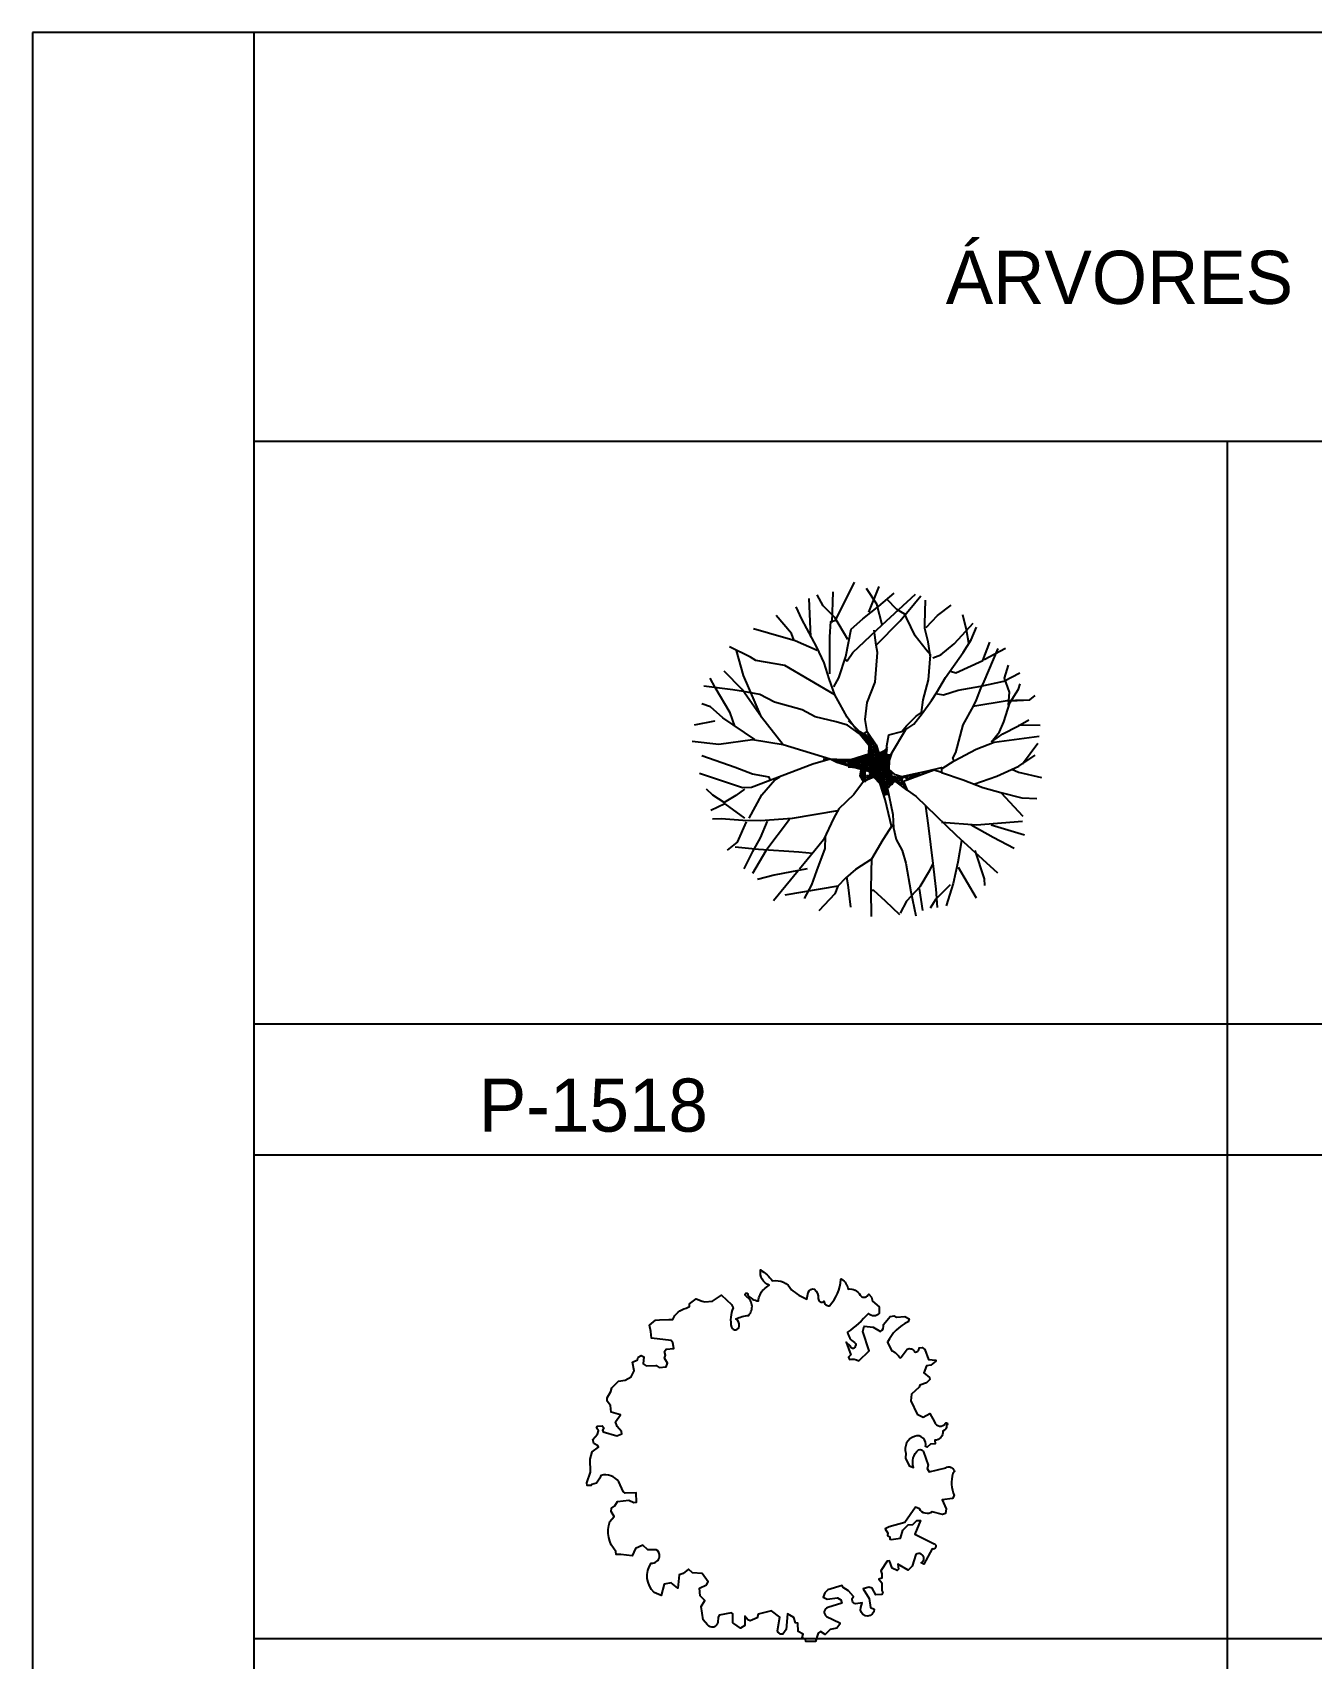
# Model space of a CAD drawing. Extents: x -74 to 94, y -49 to 40.
# Drawn here: x -40.89 to -26.44, y 20.81 to 39.18 of the extents above; entities that cross this region are included whole.
import ezdxf

# ---------------------------------------------------------------- set-up
doc = ezdxf.new("R2010")
doc.units = 0
doc.header["$LTSCALE"] = 100
doc.header["$MEASUREMENT"] = 0
doc.layers.add('FOLHA', color=3, linetype='CONTINUOUS')
doc.layers.add('P-ARVORE', color=2, linetype='CONTINUOUS')

# ---------------------------------------------------------------- blocks, each defined once
blk = doc.blocks.new('P-1519')
at = {"layer": 'P-ARVORE'}
blk.add_lwpolyline([(-1.343, 1.468), (-1.238, 1.472), (-1.192, 1.472, -0.241267), (-1.042, 1.597), (-1.001, 1.617), (-1.004, 1.647), (-0.928, 1.704), (-0.861, 1.677), (-0.831, 1.67), (-0.831, 1.67), (-0.744, 1.677), (-0.641, 1.747), (-0.528, 1.64), (-0.528, 1.64), (-0.508, 1.604, 0.173621), (-0.528, 1.384, 0.819804), (-0.441, 1.397, 0.238583), (-0.478, 1.48, -0.071987), (-0.334, 1.517, 0.4819), (-0.368, 1.737, -2.033354), (-0.344, 1.747, 0.200291), (-0.224, 1.68, -0.184711), (-0.164, 1.81, -0.06616), (-0.101, 1.857, -0.3357), (-0.201, 2.03, -0.100882), (-0.064, 1.907, -0.328139), (0.149, 1.807, 0.072455), (0.322, 1.7, -0.04539), (0.339, 1.777, -0.409035), (0.409, 1.814, -0.231707), (0.452, 1.707, 0.688344), (0.516, 1.677, 0.463342), (0.579, 1.627, 0.184456), (0.706, 1.924, -0.713964), (0.716, 1.927, -0.221181), (0.789, 1.814, -0.314247), (0.926, 1.747, 0.565236), (1.012, 1.744), (1.022, 1.757), (1.052, 1.724), (1.066, 1.677), (1.142, 1.614), (1.142, 1.54, -0.457949), (1.019, 1.54, -0.060847), (0.782, 1.327, 0.212505), (0.862, 1.21, -0.463173), (0.869, 1.164, -0.876877), (0.816, 1.17), (0.766, 1.214), (0.819, 1.07), (0.792, 1.044), (0.806, 1.017, -0.248601), (0.909, 1.004), (1.026, 1.117), (0.956, 1.334), (0.972, 1.397), (1.072, 1.384), (1.156, 1.337, 0.31059), (1.189, 1.414), (1.266, 1.504), (1.309, 1.514), (1.336, 1.497), (1.429, 1.504), (1.479, 1.477), (1.469, 1.444, 0.178742), (1.236, 1.214), (1.279, 1.12, -0.164562), (1.372, 1.037), (1.389, 1.047), (1.456, 1.134, -0.443973), (1.542, 1.104, 0.51332), (1.592, 1.15), (1.626, 1.154), (1.656, 1.13), (1.696, 1.017), (1.779, 1.01), (1.779, 1), (1.722, 0.954), (1.676, 0.947), (1.646, 0.867), (1.709, 0.814), (1.712, 0.794), (1.676, 0.754), (1.599, 0.73), (1.592, 0.707), (1.506, 0.627), (1.499, 0.55), (1.569, 0.4), (1.636, 0.367), (1.712, 0.41), (1.766, 0.314, 0.65472), (1.886, 0.297, -1.420327), (1.902, 0.277, -0.331438), (1.859, 0.21, -0.460688), (1.769, 0.107), (1.772, 0.067), (1.719, 0.064), (1.682, 0.03), (1.662, 0.034, 0.634345), (1.539, 0.15, 0.42075), (1.442, -0.04), (1.439, -0.096), (1.479, -0.183), (1.529, -0.203, -0.317469), (1.586, -0.003, -0.414214), (1.642, -0.026), (1.692, -0.176), (1.682, -0.213), (1.706, -0.25), (1.892, -0.206, -0.529528), (1.992, -0.246), (1.972, -0.27, 0.163749), (1.986, -0.516), (1.969, -0.55), (1.852, -0.566), (1.899, -0.67), (1.889, -0.723), (1.856, -0.733), (1.739, -0.703, -0.454874), (1.596, -0.67), (1.549, -0.65), (1.432, -0.823), (1.252, -0.873), (1.209, -0.896), (1.239, -0.943), (1.236, -0.97), (1.262, -0.986), (1.262, -1.01), (1.276, -1.016), (1.382, -1), (1.406, -0.91), (1.466, -0.85), (1.522, -0.846), (1.566, -0.8), (1.606, -0.8), (1.542, -0.953), (1.762, -1.063, -0.998765), (1.739, -1.12), (1.646, -1.293), (1.615, -1.28, 1.066056), (1.556, -1.183), (1.512, -1.316), (1.469, -1.36), (1.352, -1.293), (1.359, -1.35), (1.342, -1.366), (1.286, -1.34), (1.256, -1.256), (1.232, -1.26), (1.159, -1.37), (1.169, -1.403), (1.172, -1.45), (1.136, -1.463), (1.172, -1.506), (1.172, -1.59), (1.182, -1.613), (1.172, -1.636), (1.102, -1.64), (1.062, -1.563), (1.022, -1.553), (0.959, -1.573), (1.029, -1.683), (1.042, -1.783), (1.082, -1.803), (1.079, -1.833, -0.924966), (0.932, -1.783), (0.949, -1.73), (0.876, -1.743, -0.613567), (0.849, -1.66), (0.792, -1.593), (0.732, -1.556), (0.722, -1.533), (0.562, -1.583), (0.526, -1.616), (0.509, -1.666), (0.552, -1.69), (0.669, -1.673), (0.706, -1.696), (0.719, -1.736), (0.562, -1.783, 0.675596), (0.546, -1.883), (0.696, -1.956), (0.696, -1.973), (0.662, -2.016), (0.586, -2.03), (0.529, -2.09), (0.476, -2.053), (0.452, -2.073), (0.422, -2.166), (0.312, -2.166), (0.306, -2.143), (0.272, -2.126), (0.282, -2.083), (0.226, -2.053), (0.222, -1.96), (0.196, -1.956), (0.176, -1.896), (0.106, -1.856), (0.089, -2.033), (0.052, -2.083, -0.466507), (-0.008, -2.046), (0.019, -1.893), (-0.078, -1.82), (-0.228, -1.86), (-0.238, -1.9), (-0.318, -1.933), (-0.344, -1.923), (-0.378, -1.88), (-0.378, -1.986), (-0.428, -2.016), (-0.501, -1.963), (-0.514, -1.956), (-0.514, -1.856), (-0.528, -1.843), (-0.668, -1.87), (-0.678, -1.896), (-0.681, -1.95, -0.666205), (-0.798, -1.98), (-0.848, -1.923), (-0.871, -1.77), (-0.828, -1.703), (-0.881, -1.65), (-0.888, -1.566), (-0.811, -1.526), (-0.791, -1.493), (-0.861, -1.4), (-0.968, -1.39), (-1.014, -1.35), (-1.074, -1.4), (-1.121, -1.413), (-1.134, -1.566), (-1.208, -1.506), (-1.288, -1.52), (-1.321, -1.646), (-1.401, -1.613, -0.377852), (-1.434, -1.283, 0.377569), (-1.341, -1.21, 0.335227), (-1.381, -1.13), (-1.381, -1.13), (-1.474, -1.13), (-1.531, -1.08), (-1.611, -1.116), (-1.611, -1.116), (-1.651, -1.2), (-1.778, -1.186), (-1.831, -1.186), (-1.834, -1.15, -0.287376), (-1.901, -0.813), (-1.854, -0.756), (-1.888, -0.7), (-1.884, -0.66), (-1.848, -0.633), (-1.818, -0.586), (-1.688, -0.57), (-1.631, -0.596), (-1.601, -0.593), (-1.604, -0.486), (-1.728, -0.493), (-1.754, -0.473), (-1.801, -0.363, 0.302168), (-2.004, -0.29), (-2.014, -0.323), (-2.054, -0.38), (-2.108, -0.393), (-2.114, -0.406), (-2.158, -0.406), (-2.161, -0.376), (-2.121, -0.253), (-2.124, -0.106), (-2.101, -0.026), (-2.031, 0.027), (-2.044, 0.047), (-2.084, 0.07), (-2.094, 0.114), (-2.041, 0.177), (-2.031, 0.214), (-2.054, 0.247), (-2.041, 0.267), (-1.991, 0.27), (-1.971, 0.247), (-1.984, 0.22), (-1.978, 0.2), (-1.824, 0.157), (-1.768, 0.18), (-1.771, 0.204), (-1.821, 0.26), (-1.838, 0.314), (-1.784, 0.393), (-1.888, 0.424), (-1.894, 0.5), (-1.934, 0.547), (-1.934, 0.587), (-1.891, 0.657), (-1.881, 0.697), (-1.804, 0.774), (-1.731, 0.784), (-1.661, 0.824), (-1.628, 0.89), (-1.648, 0.99), (-1.591, 1.014), (-1.584, 1.044), (-1.548, 1.064), (-1.518, 1.05), (-1.528, 0.97), (-1.494, 0.947), (-1.378, 0.95), (-1.378, 0.95), (-1.344, 0.93), (-1.268, 0.937), (-1.251, 0.977), (-1.284, 1.034), (-1.274, 1.067), (-1.284, 1.11), (-1.268, 1.137), (-1.181, 1.144), (-1.191, 1.207), (-1.211, 1.234), (-1.431, 1.26), (-1.441, 1.334), (-1.454, 1.407), (-1.388, 1.464)], format="xyb", close=True, dxfattribs=at)
blk = doc.blocks.new('P-1518')
at = {"layer": 'P-ARVORE'}
for p, q in [((-0.284, 0.46), (-0.117, 0.3)), ((-0.04, 0.183), (-0.174, 0.35)), ((-0.117, 0.3), (-0.077, 0.3)), ((-0.107, 0.29), (-0.07, 0.29)), ((-0.027, 0.187), (-0.107, 0.29)), ((-0.084, 0.28), (-0.06, 0.25)), ((-0.07, 0.29), (-0.04, 0.233)), ((-0.064, 0.313), (-0.037, 0.247)), ((-0.04, 0.233), (-0.01, 0.197)), ((-0.037, 0.247), (-0.007, 0.22)), ((-0.03, 0.207), (-0.027, 0.203)), ((-0.024, 0.08), (-0.027, 0.187)), ((-0.024, 0.25), (0.006, 0.22)), ((-0.01, 0.197), (0.01, 0.163)), ((-0.007, 0.22), (0.003, 0.187)), ((0.003, 0.187), (0.043, 0.147)), ((0.006, 0.22), (0.013, 0.193)), ((-0.45, 0.017), (-0.344, 0.017)), ((-0.427, 0.003), (-0.374, 0.01)), ((-0.387, 0), (-0.217, -0.01)), ((-0.27, -0.047), (-0.387, 0)), ((-0.374, 0.01), (-0.224, 0)), ((-0.344, 0.017), (-0.18, 0.023)), ((-0.254, 0.02), (-0.11, 0.057)), ((-0.224, 0), (-0.074, 0.047)), ((-0.217, -0.01), (-0.067, 0.037)), ((-0.187, -0.013), (-0.03, 0.037)), ((-0.18, 0.023), (-0.05, 0.067)), ((-0.147, -0.027), (-0.017, 0.017)), ((-0.134, -0.01), (-0.024, 0.027)), ((-0.087, -0.023), (0.016, 0.033)), ((-0.074, 0.047), (-0.04, 0.06)), ((-0.067, 0.037), (-0.034, 0.05)), ((-0.067, -0.027), (0, 0)), ((-0.05, 0.067), (-0.034, 0.087)), ((-0.034, 0.087), (-0.04, 0.183)), ((-0.04, 0.06), (-0.024, 0.08)), ((-0.034, 0.05), (-0.014, 0.073)), ((-0.03, 0.037), (-0.004, 0.063)), ((-0.024, 0.027), (0.006, 0.057)), ((-0.017, 0.173), (0.023, 0.133)), ((-0.014, 0.073), (-0.017, 0.173)), ((-0.017, 0.017), (0.016, 0.05)), ((-0.004, 0.143), (0.013, 0.123)), ((-0.004, 0.063), (-0.004, 0.143)), ((0, 0), (0.023, 0.023)), ((0.006, 0.077), (0.033, 0.053)), ((0.006, 0.057), (0.006, 0.077)), ((0.006, -0.01), (0.03, 0.013)), ((0.01, 0.163), (0.033, 0.137)), ((0.013, 0.123), (0.013, 0.087)), ((0.013, 0.087), (0.04, 0.063)), ((0.016, 0.05), (0.12, 0.043)), ((0.016, 0.033), (0.113, 0.033)), ((0.016, -0.017), (0.036, 0.003)), ((0.023, 0.133), (0.023, 0.093)), ((0.023, 0.093), (0.046, 0.073)), ((0.023, 0.023), (0.103, 0.023)), ((0.03, 0.013), (0.09, 0.013)), ((0.033, 0.137), (0.033, 0.1)), ((0.033, 0.1), (0.053, 0.083)), ((0.033, 0.053), (0.126, 0.053)), ((0.036, 0.003), (0.08, 0.003)), ((0.04, 0.063), (0.13, 0.067)), ((0.043, 0.147), (0.043, 0.107)), ((0.043, 0.107), (0.063, 0.093)), ((0.046, 0.073), (0.11, 0.073)), ((0.053, 0.083), (0.103, 0.083)), ((0.063, 0.093), (0.096, 0.093)), ((0.08, 0.003), (0.08, -0.08)), ((0.09, 0.013), (0.09, -0.107)), ((0.096, 0.093), (0.163, 0.16)), ((0.103, 0.083), (0.15, 0.133)), ((0.103, 0.023), (0.103, -0.137)), ((0.11, 0.073), (0.133, 0.097)), ((0.113, 0.033), (0.113, -0.13)), ((0.12, 0.043), (0.123, -0.123)), ((0.126, 0.053), (0.143, 0.04)), ((0.13, 0.067), (0.153, 0.05)), ((0.133, 0.097), (0.136, 0.077)), ((0.143, 0.04), (0.133, 0.013)), ((0.133, 0.013), (0.133, -0.117)), ((0.136, 0.077), (0.156, 0.063)), ((0.153, 0.05), (0.14, -0.077)), ((0.15, 0.133), (0.143, 0.09)), ((0.143, 0.09), (0.16, 0.073)), ((0.173, 0.063), (0.15, -0.037)), ((0.156, 0.063), (0.173, 0.063)), ((0.16, 0.073), (0.186, 0.073)), ((0.186, 0.073), (0.163, -0.01)), ((0.18, 0.01), (0.176, -0.093)), ((0.196, 0.083), (0.18, 0.01)), ((-0.277, -0.057), (-0.407, -0.003)), ((-0.294, -0.02), (-0.187, -0.013)), ((-0.264, -0.037), (-0.294, -0.02)), ((-0.134, -0.08), (-0.284, -0.067)), ((-0.127, -0.07), (-0.277, -0.057)), ((-0.117, -0.06), (-0.27, -0.047)), ((-0.11, -0.05), (-0.264, -0.037)), ((-0.247, -0.03), (-0.134, -0.01)), ((-0.104, -0.04), (-0.247, -0.03)), ((-0.124, -0.103), (-0.15, -0.09)), ((-0.15, -0.163), (-0.12, -0.127)), ((-0.11, -0.197), (-0.15, -0.163)), ((-0.097, -0.03), (-0.147, -0.027)), ((-0.11, -0.1), (-0.134, -0.08)), ((-0.13, -0.16), (-0.11, -0.133)), ((-0.097, -0.197), (-0.13, -0.16)), ((-0.1, -0.093), (-0.127, -0.07)), ((-0.12, -0.127), (-0.124, -0.103)), ((-0.09, -0.087), (-0.117, -0.06)), ((-0.114, -0.16), (-0.1, -0.14)), ((-0.09, -0.183), (-0.114, -0.16)), ((-0.08, -0.08), (-0.11, -0.05)), ((-0.11, -0.133), (-0.11, -0.1)), ((-0.07, -0.073), (-0.104, -0.04)), ((-0.1, -0.14), (-0.1, -0.093)), ((-0.024, -0.17), (-0.1, -0.237)), ((-0.06, -0.067), (-0.097, -0.03)), ((-0.094, -0.157), (-0.09, -0.087)), ((-0.077, -0.193), (-0.094, -0.157)), ((-0.084, -0.217), (-0.09, -0.183)), ((-0.05, -0.06), (-0.087, -0.023)), ((-0.034, -0.16), (-0.084, -0.217)), ((-0.08, -0.11), (-0.08, -0.08)), ((-0.044, -0.117), (-0.08, -0.11)), ((-0.04, -0.15), (-0.077, -0.193)), ((-0.077, -0.157), (-0.067, -0.16)), ((-0.07, -0.097), (-0.07, -0.073)), ((-0.034, -0.11), (-0.07, -0.097)), ((-0.044, -0.05), (-0.067, -0.027)), ((-0.06, -0.087), (-0.06, -0.067)), ((-0.027, -0.1), (-0.06, -0.087)), ((-0.03, -0.08), (-0.05, -0.08)), ((-0.047, -0.03), (0.006, -0.01)), ((-0.04, -0.037), (-0.047, -0.03)), ((-0.04, -0.07), (-0.044, -0.05)), ((-0.04, -0.14), (-0.044, -0.117)), ((-0.03, -0.053), (-0.04, -0.037)), ((-0.024, -0.07), (-0.04, -0.07)), ((0.04, -0.14), (-0.04, -0.14)), ((0.033, -0.15), (-0.04, -0.15)), ((-0.03, -0.13), (-0.034, -0.11)), ((0.026, -0.16), (-0.034, -0.16)), ((0.01, -0.09), (-0.03, -0.053)), ((-0.01, -0.11), (-0.03, -0.08)), ((0.046, -0.13), (-0.03, -0.13)), ((-0.02, -0.12), (-0.027, -0.1)), ((-0.024, -0.037), (0.016, -0.017)), ((0.02, -0.08), (-0.024, -0.037)), ((0, -0.1), (-0.024, -0.07)), ((0.023, -0.173), (-0.024, -0.17)), ((0.053, -0.12), (-0.02, -0.12)), ((0.06, -0.11), (-0.01, -0.11)), ((-0.007, -0.04), (0.023, -0.027)), ((0.026, -0.07), (-0.007, -0.04)), ((0.066, -0.1), (0, -0.1)), ((0.07, -0.09), (0.01, -0.09)), ((0.02, -0.047), (0.05, -0.017)), ((0.033, -0.06), (0.02, -0.047)), ((0.08, -0.08), (0.02, -0.08)), ((0.023, -0.027), (0.043, -0.007)), ((0.086, -0.25), (0.023, -0.173)), ((0.07, -0.07), (0.026, -0.07)), ((0.096, -0.243), (0.026, -0.16)), ((0.06, -0.06), (0.033, -0.06)), ((0.106, -0.237), (0.033, -0.15)), ((0.04, -0.05), (0.05, -0.033)), ((0.12, -0.233), (0.04, -0.14)), ((0.043, -0.007), (0.07, -0.007)), ((0.106, -0.197), (0.046, -0.13)), ((0.05, -0.017), (0.06, -0.017)), ((0.05, -0.033), (0.05, -0.05)), ((0.136, -0.217), (0.053, -0.12)), ((0.06, -0.017), (0.06, -0.06)), ((0.136, -0.2), (0.06, -0.11)), ((0.103, -0.137), (0.066, -0.1)), ((0.07, -0.007), (0.07, -0.07)), ((0.09, -0.107), (0.07, -0.09)), ((0.103, -0.137), (0.113, -0.147)), ((0.113, -0.13), (0.15, -0.187)), ((0.12, -0.16), (0.123, -0.163)), ((0.123, -0.123), (0.163, -0.183)), ((0.133, -0.117), (0.183, -0.187)), ((0.14, -0.077), (0.153, -0.127)), ((0.163, -0.183), (0.143, -0.21)), ((0.15, -0.037), (0.153, -0.103)), ((0.153, -0.103), (0.206, -0.177)), ((0.153, -0.127), (0.196, -0.19)), ((0.163, -0.01), (0.163, -0.097)), ((0.163, -0.097), (0.213, -0.167)), ((0.176, -0.093), (0.213, -0.15)), ((0.206, -0.177), (0.286, -0.19)), ((0.213, -0.167), (0.3, -0.183)), ((0.3, -0.183), (0.3, -0.227)), ((0.323, -0.173), (0.31, -0.193)), ((0.333, -0.18), (0.32, -0.207)), ((0.373, -0.187), (0.333, -0.18)), ((0.38, -0.17), (0.483, -0.147)), ((0.386, -0.197), (0.38, -0.17)), ((0.52, -0.14), (0.386, -0.197)), ((0.686, -0.1), (0.403, -0.2)), ((-0.11, -0.23), (-0.11, -0.197)), ((-0.1, -0.237), (-0.097, -0.197)), ((0.133, -0.39), (0.086, -0.25)), ((0.143, -0.383), (0.096, -0.243)), ((0.13, -0.24), (0.106, -0.197)), ((0.136, -0.343), (0.106, -0.237)), ((0.126, -0.28), (0.12, -0.233)), ((0.133, -0.253), (0.126, -0.28)), ((0.183, -0.187), (0.13, -0.24)), ((0.196, -0.19), (0.133, -0.253)), ((0.15, -0.187), (0.136, -0.2)), ((0.143, -0.21), (0.136, -0.217)), ((0.143, -0.26), (0.136, -0.343)), ((0.18, -0.23), (0.143, -0.26)), ((0.153, -0.267), (0.15, -0.383)), ((0.19, -0.24), (0.153, -0.267)), ((0.193, -0.26), (0.166, -0.3)), ((0.213, -0.193), (0.18, -0.23)), ((0.206, -0.25), (0.186, -0.25)), ((0.216, -0.203), (0.19, -0.24)), ((0.223, -0.213), (0.206, -0.233)), ((0.206, -0.233), (0.206, -0.25)), ((0.226, -0.227), (0.21, -0.263)), ((0.29, -0.2), (0.213, -0.193)), ((0.266, -0.203), (0.216, -0.203)), ((0.263, -0.213), (0.223, -0.213)), ((0.33, -0.267), (0.263, -0.213)), ((0.3, -0.227), (0.266, -0.203)), ((0.286, -0.19), (0.29, -0.2)), ((0.31, -0.193), (0.31, -0.227)), ((0.31, -0.227), (0.33, -0.243)), ((0.32, -0.207), (0.323, -0.223)), ((0.323, -0.223), (0.34, -0.23)), ((0.33, -0.243), (0.33, -0.267)), ((0.34, -0.23), (0.34, -0.27)), ((0.34, -0.27), (0.38, -0.327)), ((0.376, -0.213), (0.373, -0.187)), ((0.403, -0.2), (0.376, -0.213))]:
    blk.add_line(p, q, dxfattribs=at)
for points in [[(-0.494, 0.987), (-0.494, 1.407), (-0.48, 1.58), (-0.427, 1.59), (-0.214, 2.023)], [(-0.287, 1.377), (-0.434, 1.623), (-0.567, 1.757), (-0.637, 1.88)], [(-0.467, 1.567), (-0.454, 1.913)], [(-0.447, 0.84), (-0.39, 0.943), (-0.31, 1.183), (-0.25, 1.494), (-0.12, 1.61), (0.06, 1.753), (0.233, 1.9)], [(-0.317, 1.147), (-0.297, 1.133), (-0.234, 1.227), (0.1, 1.54), (0.04, 1.773), (-0.077, 1.95)], [(-0.05, 1.683), (0.066, 1.973)], [(0.03, 1.31), (0.303, 1.587), (0.536, 1.87)], [(0.1, 1.54), (0.476, 1.887)], [(-0.434, 0.75), (-0.5, 0.93), (-0.557, 1.113), (-0.64, 1.287), (-0.81, 1.607), (-0.874, 1.743)], [(-0.707, 1.407), (-0.724, 1.837)], [(0.153, 0.173), (0.173, 0.297), (0.32, 0.337), (0.373, 0.4), (0.483, 0.51), (0.543, 0.55), (0.563, 0.693), (0.623, 0.92), (0.623, 0.92), (0.646, 1.203), (0.596, 1.26), (0.473, 1.417), (0.373, 1.62), (0.356, 1.663), (0.266, 1.713), (0.153, 1.833)], [(0.646, 1.177), (0.62, 1.35), (0.58, 1.5), (0.58, 1.553), (0.59, 1.82)], [(0.596, 1.51), (0.726, 1.647), (0.88, 1.763)], [(-0.637, 1.253), (-0.884, 1.36), (-1.184, 1.446), (-1.354, 1.497)], [(-0.9, 1.37), (-0.924, 1.443), (-1.1, 1.647)], [(-0.194, 0.36), (-0.11, 0.31), (-0.07, 0.337), (-0.094, 0.473), (-0.07, 0.663), (0.02, 0.893), (0.046, 1.227), (0.03, 1.31), (0.01, 1.48)], [(0.206, 0.087), (0.366, 0.36), (0.456, 0.417), (0.55, 0.54), (0.656, 0.687), (0.713, 0.773), (0.813, 0.947), (1.013, 1.227), (1.106, 1.373), (1.166, 1.513)], [(0.67, 1.17), (0.763, 1.203), (0.913, 1.327), (1.09, 1.517), (1.126, 1.56)], [(1.08, 1.333), (1.053, 1.486), (1.01, 1.653)], [(-0.194, 0.36), (-0.297, 0.497), (-0.38, 0.65), (-0.434, 0.75), (-1, 1.08), (-1.327, 1.137), (-1.387, 1.177), (-1.627, 1.293)], [(0.87, 1.017), (0.933, 1), (1.236, 1.137), (1.316, 1.347)], [(-1.02, 0.187), (-1.264, 0.497), (-1.467, 0.97), (-1.547, 1.25)], [(0.913, 0.003), (0.896, 0.033), (0.93, 0.1), (1.013, 0.41), (1.13, 0.623), (1.163, 0.693), (1.213, 0.82), (1.25, 0.9), (1.41, 1.273)], [(1.25, 1.15), (1.493, 1.277)], [(-1.564, 0.397), (-1.617, 0.547), (-1.787, 0.833), (-1.844, 0.937)], [(-1.264, 0.497), (-1.484, 0.81), (-1.687, 1.017)], [(0.703, 0.767), (0.793, 0.75), (0.956, 0.803), (1.213, 0.85), (1.473, 0.903), (1.656, 0.997)], [(1.526, 0.633), (1.536, 0.78), (1.48, 0.937), (1.526, 1.087)], [(-0.567, 0.027), (-0.254, 0.02), (-0.05, 0.083), (-0.047, 0.173), (-0.157, 0.31), (-0.294, 0.407), (-0.42, 0.447), (-0.657, 0.5), (-0.804, 0.58), (-1.117, 0.667), (-1.284, 0.753), (-1.467, 0.787), (-1.587, 0.807), (-1.917, 0.847)], [(1.333, 0.22), (1.426, 0.333), (1.473, 0.447), (1.54, 0.66), (1.64, 0.813), (1.66, 0.873)], [(1.606, 0.69), (1.766, 0.693), (1.828, 0.741)], [(-1.34, 0.247), (-1.7, 0.49), (-1.84, 0.613), (-1.94, 0.65)], [(1.123, 0.623), (1.513, 0.687), (1.626, 0.687), (1.766, 0.693)], [(-1.794, 0.453), (-1.794, 0.453), (-2.024, 0.407)], [(1.333, 0.22), (1.463, 0.31), (1.63, 0.397), (1.756, 0.467)], [(1.643, 0.41), (1.883, 0.407)], [(-0.49, 0.023), (-1.02, 0.187), (-1.367, 0.24), (-1.747, 0.19), (-2.047, 0.223)], [(-0.07, 0.337), (0.033, 0.187), (0.063, 0.093), (0.15, 0.133), (0.153, 0.173)], [(0.776, -0.083), (0.913, 0.003), (1.16, 0.137), (1.363, 0.217), (1.873, 0.283)], [(1.683, -0.03), (1.856, 0.203)], [(-0.11, -0.23), (-0.15, -0.163), (-0.134, -0.08), (-0.15, -0.09), (-0.277, -0.057), (-0.414, -0.013), (-0.49, 0.023), (-0.684, -0.033), (-1.377, -0.297), (-1.48, -0.3), (-1.964, -0.14)], [(-1.164, -0.217), (-1.177, -0.18), (-1.367, -0.147), (-1.56, -0.07), (-1.94, 0.06)], [(0.206, 0.087), (0.18, 0.01), (0.176, -0.093), (0.233, -0.147), (0.323, -0.173), (0.476, -0.137), (0.616, -0.11), (0.77, -0.07), (0.776, -0.083)], [(1.136, -0.26), (1.393, -0.17), (1.643, -0.057), (1.826, 0.067)], [(-1.404, -0.643), (-1.26, -0.38), (-1.114, -0.21), (-1.057, -0.177)], [(0.21, -0.75), (0.133, -0.433), (0.076, -0.257), (0.006, -0.18), (-0.11, -0.23), (-0.22, -0.377), (-0.39, -0.537), (-0.447, -0.64), (-0.564, -0.887), (-0.66, -1.007), (-0.834, -1.22)], [(0.77, -0.127), (0.686, -0.1), (0.34, -0.23), (0.38, -0.327), (0.483, -0.4), (0.936, -0.837), (1.403, -1.26)], [(0.77, -0.07), (0.77, -0.127), (1.013, -0.21), (1.236, -0.297), (1.44, -0.353), (1.676, -0.413), (1.846, -0.42)], [(1.563, -0.09), (1.64, -0.123), (1.898, -0.185)], [(-1.457, -0.317), (-1.554, -0.387), (-1.687, -0.467), (-1.814, -0.383), (-1.884, -0.317)], [(0.38, -0.327), (0.243, -0.223), (0.21, -0.263), (0.156, -0.293), (0.22, -0.6), (0.226, -0.753), (0.256, -0.883), (0.326, -1.007), (0.366, -1.153), (0.423, -1.477), (0.48, -1.747)], [(1.44, -0.353), (1.69, -0.62)], [(-1.677, -0.483), (-1.837, -0.557)], [(-1.677, -0.483), (-1.457, -0.643)], [(0.59, -0.507), (0.62, -0.727), (0.67, -1.157), (0.63, -1.243), (0.526, -1.42), (0.373, -1.58), (0.303, -1.717)], [(-0.407, -0.56), (-0.917, -0.647), (-1.274, -0.673), (-1.477, -0.67), (-1.72, -0.65), (-1.72, -0.65), (-1.817, -0.653)], [(-1.437, -0.683), (-1.54, -0.913), (-1.653, -1.005)], [(-1.2, -0.677), (-1.28, -0.867), (-1.367, -1.02), (-1.464, -1.217)], [(-0.947, -0.66), (-1.214, -1.013), (-1.367, -1.27)], [(0.216, -0.72), (0.106, -0.887), (-0.02, -1.107), (-0.204, -1.223), (-0.314, -1.32), (-0.4, -1.413), (-0.437, -1.497), (-0.617, -1.69)], [(0.77, -0.69), (1.163, -0.72), (1.686, -0.677)], [(1.106, -0.717), (1.353, -0.857), (1.589, -0.983)], [(1.33, -0.72), (1.706, -0.83)], [(-0.544, -0.85), (-0.55, -0.987), (-0.644, -1.24), (-0.7, -1.397), (-0.784, -1.55)], [(0.996, -0.9), (0.953, -1.14), (0.9, -1.38), (0.823, -1.633)], [(-0.684, -1.043), (-0.844, -1.027), (-1.297, -0.997), (-1.56, -0.97)], [(1.146, -1.01), (1.253, -1.327), (1.256, -1.403)], [(-0.75, -1.217), (-1.12, -1.287), (-1.31, -1.337)], [(-0.85, -1.237), (-1.13, -1.577)], [(-0.02, -1.107), (-0.027, -1.247), (-0.03, -1.457), (-0.024, -1.753)], [(0.67, -1.157), (0.706, -1.447), (0.72, -1.653)], [(0.956, -1.197), (1.16, -1.543)], [(-0.4, -1.413), (-1, -1.513)], [(-0.304, -1.31), (-0.29, -1.397), (-0.26, -1.647)], [(-0.03, -1.457), (0, -1.457), (0.133, -1.577), (0.296, -1.73)], [(0.516, -1.437), (0.553, -1.687)], [(0.866, -1.397), (0.823, -1.443), (0.706, -1.56), (0.64, -1.66)]]:
    blk.add_lwpolyline(points, dxfattribs=at)
blk = doc.blocks.new('FOLHAVERDE')
at = {"layer": 'FOLHA', "linetype": 'CONTINUOUS'}
for p, q in [((-5.455, 37.298), (-29.955, 37.298)), ((-29.955, 37.298), (-29.955, 2.298)), ((-27.455, 37.298), (-27.455, 2.298)), ((-27.455, 35.298), (-27.455, 2.298))]:
    blk.add_line(p, q, dxfattribs=at)

msp = doc.modelspace()

# ---------------------------------------------------------------- linework, layer by layer
at = {"layer": 'FOLHA', "linetype": 'CONTINUOUS'}
for p, q in [((-16.389, 34.563), (-38.389, 34.563)), ((-27.389, 5.777), (-27.389, 34.563)), ((-38.389, 27.984), (-16.389, 27.984)), ((-38.389, 26.503), (-16.389, 26.503)), ((-38.389, 21.037), (-16.389, 21.037))]:
    msp.add_line(p, q, dxfattribs=at)
at = {"layer": 'P-ARVORE', "linetype": 'CONTINUOUS'}
msp.add_line((-38.389, 37.182), (-38.389, 4.182), dxfattribs=at)

# ---------------------------------------------------------------- block references
at = {"layer": 'FOLHA', "linetype": 'CONTINUOUS'}
msp.add_blockref('FOLHAVERDE', (-10.934, 1.884), dxfattribs=at)
at = {"layer": 'P-ARVORE', "linetype": 'CONTINUOUS'}
for name, p in [('P-1518', (-31.389, 30.949)), ('P-1519', (-32.464, 23.171))]:
    msp.add_blockref(name, p, dxfattribs=at)

# ---------------------------------------------------------------- texts
at = {"layer": 'FOLHA', "linetype": 'CONTINUOUS'}
for s, p in [('ÁRVORES', (-30.571, 36.116)), ('P-1518', (-35.846, 26.764))]:
    msp.add_text(s, height=0.6, dxfattribs=at).set_placement(p)

doc.saveas('drawing.dxf')
